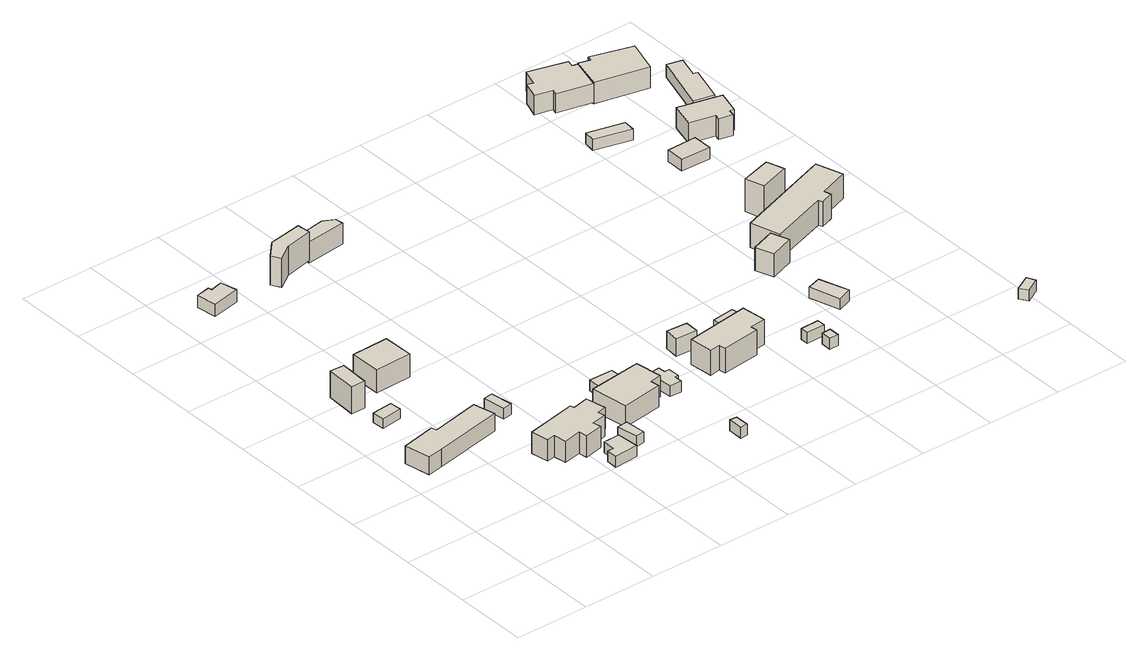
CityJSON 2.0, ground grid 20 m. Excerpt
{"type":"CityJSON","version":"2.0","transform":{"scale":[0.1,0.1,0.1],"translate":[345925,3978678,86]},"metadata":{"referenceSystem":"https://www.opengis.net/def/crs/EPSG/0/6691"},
"CityObjects":{
"building1":{"type":"Building","attributes":{"measuredHeight":6.1},"geometry":[{"type":"Solid","lod":"1","boundaries":[[[[0,1,2,3,4,5,6]],[[5,7,8,6]],[[4,9,7,5]],[[3,10,9,4]],[[2,11,10,3]],[[1,12,11,2]],[[0,13,12,1]],[[6,8,13,0]],[[7,9,10,11,12,13,8]]]]}]},
"building2":{"type":"Building","attributes":{"measuredHeight":2.6},"geometry":[{"type":"Solid","lod":"1","boundaries":[[[[14,15,16,17]],[[16,18,19,17]],[[15,20,18,16]],[[14,21,20,15]],[[17,19,21,14]],[[18,20,21,19]]]]}]},
"building3":{"type":"Building","attributes":{"measuredHeight":7.4},"geometry":[{"type":"Solid","lod":"1","boundaries":[[[[22,23,24,25]],[[24,26,27,25]],[[23,28,26,24]],[[22,29,28,23]],[[25,27,29,22]],[[26,28,29,27]]]]}]},
"building4":{"type":"Building","attributes":{"measuredHeight":3},"geometry":[{"type":"Solid","lod":"1","boundaries":[[[[30,31,32,33,34,35]],[[34,36,37,35]],[[33,38,36,34]],[[32,39,38,33]],[[31,40,39,32]],[[30,41,40,31]],[[35,37,41,30]],[[36,38,39,40,41,37]]]]}]},
"building5":{"type":"Building","attributes":{"measuredHeight":7.5},"geometry":[{"type":"Solid","lod":"1","boundaries":[[[[42,43,44,45,46,47,48,49,50,51,52,53,54,55]],[[54,56,57,55]],[[53,58,56,54]],[[52,59,58,53]],[[51,60,59,52]],[[50,61,60,51]],[[49,62,61,50]],[[48,63,62,49]],[[47,64,63,48]],[[46,65,64,47]],[[45,66,65,46]],[[44,67,66,45]],[[43,68,67,44]],[[42,69,68,43]],[[55,57,69,42]],[[56,58,59,60,61,62,63,64,65,66,67,68,69,57]]]]}]},
"building6":{"type":"Building","attributes":{"measuredHeight":7.5},"geometry":[{"type":"Solid","lod":"1","boundaries":[[[[70,71,72,73]],[[72,74,75,73]],[[71,76,74,72]],[[70,77,76,71]],[[73,75,77,70]],[[74,76,77,75]]]]}]},
"building7":{"type":"Building","attributes":{"measuredHeight":3.4},"geometry":[{"type":"Solid","lod":"1","boundaries":[[[[78,79,80,81,82,83]],[[82,84,85,83]],[[81,86,84,82]],[[80,87,86,81]],[[79,88,87,80]],[[78,89,88,79]],[[83,85,89,78]],[[84,86,87,88,89,85]]]]}]},
"building8":{"type":"Building","attributes":{"measuredHeight":3},"geometry":[{"type":"Solid","lod":"1","boundaries":[[[[90,91,92,93]],[[92,94,95,93]],[[91,96,94,92]],[[90,97,96,91]],[[93,95,97,90]],[[94,96,97,95]]]]}]},
"building9":{"type":"Building","attributes":{"measuredHeight":3},"geometry":[{"type":"Solid","lod":"1","boundaries":[[[[98,99,100,101]],[[100,102,103,101]],[[99,104,102,100]],[[98,105,104,99]],[[101,103,105,98]],[[102,104,105,103]]]]}]},
"building10":{"type":"Building","attributes":{"measuredHeight":7.9},"geometry":[{"type":"Solid","lod":"1","boundaries":[[[[106,107,108,109,110,111]],[[110,112,113,111]],[[109,114,112,110]],[[108,115,114,109]],[[107,116,115,108]],[[106,117,116,107]],[[111,113,117,106]],[[112,114,115,116,117,113]]]]}]},
"building11":{"type":"Building","attributes":{"measuredHeight":2.9},"geometry":[{"type":"Solid","lod":"1","boundaries":[[[[118,119,120,121]],[[120,122,123,121]],[[119,124,122,120]],[[118,125,124,119]],[[121,123,125,118]],[[122,124,125,123]]]]}]},
"building12":{"type":"Building","attributes":{"measuredHeight":3},"geometry":[{"type":"Solid","lod":"1","boundaries":[[[[126,127,128,129]],[[128,130,131,129]],[[127,132,130,128]],[[126,133,132,127]],[[129,131,133,126]],[[130,132,133,131]]]]}]},
"building13":{"type":"Building","attributes":{"measuredHeight":9.3},"geometry":[{"type":"Solid","lod":"1","boundaries":[[[[134,135,136,137,138,139]],[[138,140,141,139]],[[137,142,140,138]],[[136,143,142,137]],[[135,144,143,136]],[[134,145,144,135]],[[139,141,145,134]],[[140,142,143,144,145,141]]]]}]},
"building14":{"type":"Building","attributes":{"measuredHeight":3},"geometry":[{"type":"Solid","lod":"1","boundaries":[[[[146,147,148,149,150,151,152,153]],[[152,154,155,153]],[[151,156,154,152]],[[150,157,156,151]],[[149,158,157,150]],[[148,159,158,149]],[[147,160,159,148]],[[146,161,160,147]],[[153,155,161,146]],[[154,156,157,158,159,160,161,155]]]]}]},
"building15":{"type":"Building","attributes":{"measuredHeight":5.8},"geometry":[{"type":"Solid","lod":"1","boundaries":[[[[162,163,164,165,166]],[[165,167,168,166]],[[164,169,167,165]],[[163,170,169,164]],[[162,171,170,163]],[[166,168,171,162]],[[167,169,170,171,168]]]]}]},
"building16":{"type":"Building","attributes":{"measuredHeight":5.9},"geometry":[{"type":"Solid","lod":"1","boundaries":[[[[172,173,174,175]],[[174,176,177,175]],[[173,178,176,174]],[[172,179,178,173]],[[175,177,179,172]],[[176,178,179,177]]]]}]},
"building17":{"type":"Building","attributes":{"measuredHeight":9.4},"geometry":[{"type":"Solid","lod":"1","boundaries":[[[[180,181,182,183,184,185,186,187,188]],[[187,189,190,188]],[[186,191,189,187]],[[185,192,191,186]],[[184,193,192,185]],[[183,194,193,184]],[[182,195,194,183]],[[181,196,195,182]],[[180,197,196,181]],[[188,190,197,180]],[[189,191,192,193,194,195,196,197,190]]]]}]},
"building18":{"type":"Building","attributes":{"measuredHeight":4.7},"geometry":[{"type":"Solid","lod":"1","boundaries":[[[[198,199,200,201]],[[200,202,203,201]],[[199,204,202,200]],[[198,205,204,199]],[[201,203,205,198]],[[202,204,205,203]]]]}]},
"building19":{"type":"Building","attributes":{"measuredHeight":3},"geometry":[{"type":"Solid","lod":"1","boundaries":[[[[206,207,208,209]],[[208,210,211,209]],[[207,212,210,208]],[[206,213,212,207]],[[209,211,213,206]],[[210,212,213,211]]]]}]},
"building20":{"type":"Building","attributes":{"measuredHeight":3},"geometry":[{"type":"Solid","lod":"1","boundaries":[[[[214,215,216,217]],[[216,218,219,217]],[[215,220,218,216]],[[214,221,220,215]],[[217,219,221,214]],[[218,220,221,219]]]]}]},
"building21":{"type":"Building","attributes":{"measuredHeight":3},"geometry":[{"type":"Solid","lod":"1","boundaries":[[[[222,223,224,225]],[[224,226,227,225]],[[223,228,226,224]],[[222,229,228,223]],[[225,227,229,222]],[[226,228,229,227]]]]}]},
"building22":{"type":"Building","attributes":{"measuredHeight":7},"geometry":[{"type":"Solid","lod":"1","boundaries":[[[[230,231,232,233]],[[232,234,235,233]],[[231,236,234,232]],[[230,237,236,231]],[[233,235,237,230]],[[234,236,237,235]]]]}]},
"building23":{"type":"Building","attributes":{"measuredHeight":3},"geometry":[{"type":"Solid","lod":"1","boundaries":[[[[238,239,240,241]],[[240,242,243,241]],[[239,244,242,240]],[[238,245,244,239]],[[241,243,245,238]],[[242,244,245,243]]]]}]},
"building24":{"type":"Building","attributes":{"measuredHeight":8.8},"geometry":[{"type":"Solid","lod":"1","boundaries":[[[[246,247,248,249,250,251,252,253]],[[252,254,255,253]],[[251,256,254,252]],[[250,257,256,251]],[[249,258,257,250]],[[248,259,258,249]],[[247,260,259,248]],[[246,261,260,247]],[[253,255,261,246]],[[254,256,257,258,259,260,261,255]]]]}]},
"building25":{"type":"Building","attributes":{"measuredHeight":9.1},"geometry":[{"type":"Solid","lod":"1","boundaries":[[[[262,263,264,265]],[[264,266,267,265]],[[263,268,266,264]],[[262,269,268,263]],[[265,267,269,262]],[[266,268,269,267]]]]}]},
"building26":{"type":"Building","attributes":{"measuredHeight":3},"geometry":[{"type":"Solid","lod":"1","boundaries":[[[[270,271,272,273]],[[272,274,275,273]],[[271,276,274,272]],[[270,277,276,271]],[[273,275,277,270]],[[274,276,277,275]]]]}]},
"building27":{"type":"Building","attributes":{"measuredHeight":3.1},"geometry":[{"type":"Solid","lod":"1","boundaries":[[[[278,279,280,281]],[[280,282,283,281]],[[279,284,282,280]],[[278,285,284,279]],[[281,283,285,278]],[[282,284,285,283]]]]}]},
"building28":{"type":"Building","attributes":{"measuredHeight":6.5},"geometry":[{"type":"Solid","lod":"1","boundaries":[[[[286,287,288,289,290,291,292,293,294,295]],[[294,296,297,295]],[[293,298,296,294]],[[292,299,298,293]],[[291,300,299,292]],[[290,301,300,291]],[[289,302,301,290]],[[288,303,302,289]],[[287,304,303,288]],[[286,305,304,287]],[[295,297,305,286]],[[296,298,299,300,301,302,303,304,305,297]]]]}]},
"building29":{"type":"Building","attributes":{"measuredHeight":6.8},"geometry":[{"type":"Solid","lod":"1","boundaries":[[[[306,307,308,309,310,311,312,313]],[[312,314,315,313]],[[311,316,314,312]],[[310,317,316,311]],[[309,318,317,310]],[[308,319,318,309]],[[307,320,319,308]],[[306,321,320,307]],[[313,315,321,306]],[[314,316,317,318,319,320,321,315]]]]}]},
"building30":{"type":"Building","attributes":{"measuredHeight":8.2},"geometry":[{"type":"Solid","lod":"1","boundaries":[[[[322,323,324,325,326,327]],[[326,328,329,327]],[[325,330,328,326]],[[324,331,330,325]],[[323,332,331,324]],[[322,333,332,323]],[[327,329,333,322]],[[328,330,331,332,333,329]]]]}]},
"building31":{"type":"Building","attributes":{"measuredHeight":4.1},"geometry":[{"type":"Solid","lod":"1","boundaries":[[[[334,335,336,337,338,339]],[[338,340,341,339]],[[337,342,340,338]],[[336,343,342,337]],[[335,344,343,336]],[[334,345,344,335]],[[339,341,345,334]],[[340,342,343,344,345,341]]]]}]}
},
"vertices":[
[239,499,49],[253,440,49],[64,403,49],[23,395,49],[9,466,49],[103,486,49],[107,472,49],[103,486,98],[107,472,98],[9,466,98],[23,395,98],[64,403,98],[253,440,98],[239,499,98],
[119,653,45],[121,622,45],[65,615,45],[63,648,45],[65,615,72],[63,648,72],[121,622,72],[119,653,72],
[99,800,35],[95,719,35],[57,719,35],[61,802,35],[57,719,109],[61,802,109],[95,719,109],[99,800,109],
[407,178,80],[411,117,80],[346,113,80],[346,143,80],[362,143,80],[363,177,80],[362,143,110],[363,177,110],[346,143,110],[346,113,110],[411,117,110],[407,178,110],
[384,326,64],[387,315,64],[431,325,64],[442,270,64],[417,264,64],[421,245,64],[381,238,64],[385,216,64],[335,205,64],[331,229,64],[284,219,64],[278,254,64],[255,250,64],[247,298,64],[255,250,123],[247,298,123],[278,254,123],[284,219,123],[331,229,123],[335,205,123],[385,216,123],[381,238,123],[421,245,123],[417,264,123],[442,270,123],[431,325,123],[387,315,123],[384,326,123],
[252,747,40],[151,744,40],[150,828,40],[250,830,40],[150,828,103],[250,830,103],[151,744,103],[252,747,103],
[71,1258,62],[73,1248,62],[107,1257,62],[117,1212,62],[41,1196,62],[33,1251,62],[41,1196,96],[33,1251,96],[117,1212,96],[107,1257,96],[73,1248,96],[71,1258,96],
[321,535,44],[330,475,44],[305,471,44],[296,531,44],[305,471,74],[296,531,74],[330,475,74],[321,535,74],
[455,208,80],[460,151,80],[435,149,80],[426,205,80],[435,149,110],[426,205,110],[460,151,110],[455,208,110],
[604,354,73],[614,281,73],[583,276,73],[586,251,73],[474,235,73],[459,336,73],[474,235,132],[459,336,132],[586,251,132],[583,276,132],[614,281,132],[604,354,132],
[575,409,67],[576,377,67],[510,378,67],[511,410,67],[510,378,97],[511,410,97],[576,377,97],[575,409,97],
[662,62,81],[663,24,81],[643,23,81],[643,64,81],[643,23,111],[643,64,111],[663,24,111],[662,62,111],
[372,1260,43],[296,1243,43],[254,1215,43],[239,1239,43],[278,1281,43],[368,1296,43],[278,1281,123],[368,1296,123],[239,1239,123],[254,1215,123],[296,1243,123],[372,1260,123],
[657,339,75],[658,319,75],[672,320,75],[673,287,75],[663,287,75],[663,265,75],[631,265,75],[626,336,75],[631,265,105],[626,336,105],[663,265,105],[663,287,105],[673,287,105],[672,320,105],[658,319,105],[657,339,105],
[448,1309,37],[478,1294,37],[480,1272,37],[372,1260,37],[368,1296,37],[372,1260,95],[368,1296,95],[480,1272,95],[478,1294,95],[448,1309,95],
[826,408,52],[768,411,52],[771,450,52],[827,446,52],[771,450,101],[827,446,101],[768,411,101],[826,408,101],
[872,365,65],[936,374,65],[944,307,65],[901,302,65],[903,285,65],[799,272,65],[797,290,65],[768,286,65],[761,349,65],[768,286,134],[761,349,134],[797,290,134],[799,272,134],[903,285,134],[901,302,134],[944,307,134],[936,374,134],[872,365,134],
[931,408,68],[936,374,68],[872,365,68],[870,401,68],[872,365,115],[870,401,115],[936,374,115],[931,408,115],
[1063,258,76],[1063,235,76],[1012,235,76],[1013,257,76],[1012,235,106],[1013,257,106],[1063,235,106],[1063,258,106],
[1064,215,74],[1064,186,74],[1039,186,74],[1040,214,74],[1039,186,104],[1040,214,104],[1064,186,104],[1064,215,104],
[1195,418,51],[1222,339,51],[1183,324,51],[1158,407,51],[1183,324,81],[1158,407,81],[1222,339,81],[1195,418,81],
[1154,599,28],[1219,622,28],[1237,574,28],[1172,550,28],[1237,574,92],[1172,550,92],[1219,622,92],[1154,599,92],
[1513,53,111],[1524,30,111],[1486,8,111],[1471,30,111],[1486,8,141],[1471,30,141],[1524,30,141],[1513,53,141],
[1483,782,20],[1506,710,20],[1427,681,20],[1432,663,20],[1396,650,20],[1392,661,20],[1236,608,20],[1213,688,20],[1236,608,88],[1213,688,88],[1392,661,88],[1396,650,88],[1432,663,88],[1427,681,88],[1506,710,88],[1483,782,88],
[1395,853,3],[1410,805,3],[1329,779,3],[1313,830,3],[1329,779,94],[1313,830,94],[1410,805,94],[1395,853,94],
[1290,1237,18],[1286,1204,18],[1187,1229,18],[1192,1261,18],[1187,1229,48],[1192,1261,48],[1286,1204,48],[1290,1237,48],
[1376,1089,15],[1376,1036,15],[1295,1038,15],[1295,1088,15],[1295,1038,47],[1295,1088,47],[1376,1036,47],[1376,1089,47],
[1334,1498,9],[1329,1480,9],[1344,1476,9],[1321,1391,9],[1227,1413,9],[1231,1427,9],[1184,1438,9],[1200,1486,9],[1217,1480,9],[1232,1526,9],[1217,1480,62],[1232,1526,62],[1200,1486,62],[1184,1438,62],[1231,1427,62],[1227,1413,62],[1321,1391,62],[1344,1476,62],[1329,1480,62],[1334,1498,62],
[1512,1155,15],[1495,1092,15],[1483,1095,15],[1480,1077,15],[1443,1085,15],[1446,1100,15],[1379,1116,15],[1397,1183,15],[1379,1116,72],[1397,1183,72],[1446,1100,72],[1443,1085,72],[1480,1077,72],[1483,1095,72],[1495,1092,72],[1512,1155,72],
[1463,1358,6],[1321,1391,6],[1344,1476,6],[1374,1467,6],[1378,1481,6],[1490,1448,6],[1378,1481,65],[1490,1448,65],[1374,1467,65],[1344,1476,65],[1321,1391,65],[1463,1358,65],
[1469,1209,11],[1515,1365,11],[1556,1355,11],[1540,1298,11],[1551,1294,11],[1523,1197,11],[1551,1294,46],[1523,1197,46],[1540,1298,46],[1556,1355,46],[1515,1365,46],[1469,1209,46]
]}
